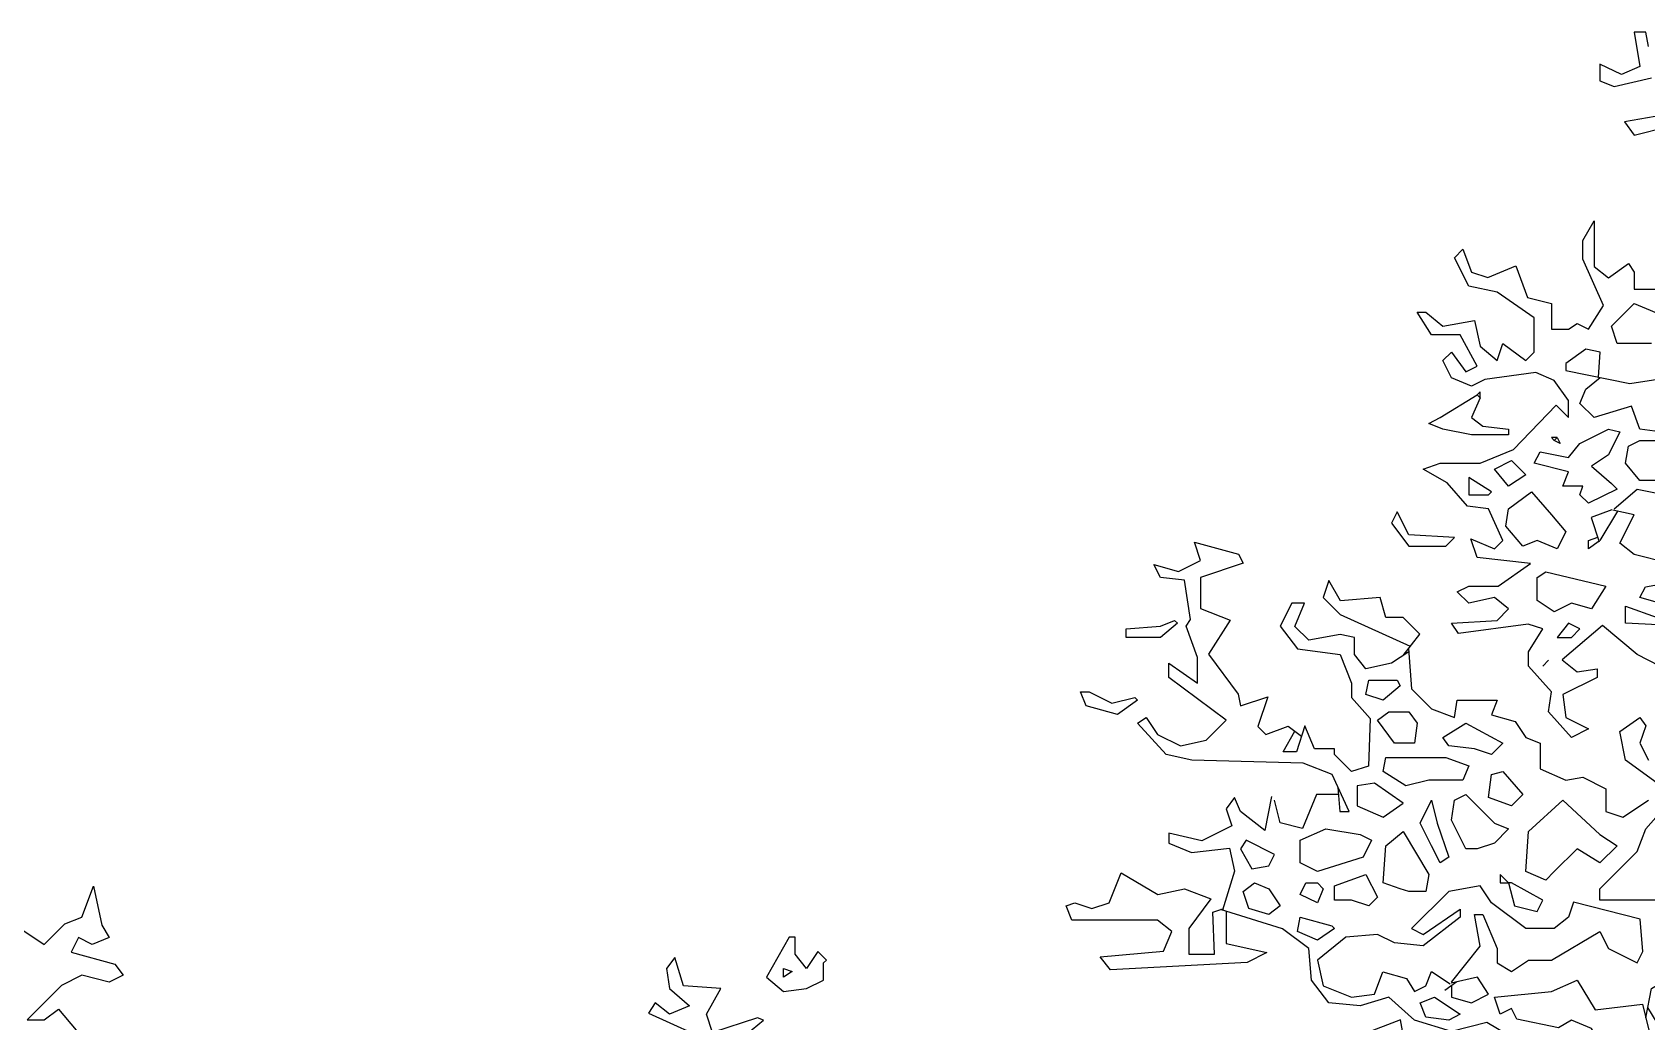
# Model space of a CAD drawing. Header units: metres. Extents: x -3.8 to 7.9, y -0.6 to 14.
# Drawn here: x 1.435 to 3.726, y 12.334 to 13.738 of the extents above; entities that cross this region are included whole.
import ezdxf

# ---------------------------------------------------------------- set-up
doc = ezdxf.new("R2010")
doc.units = ezdxf.units.M
doc.layers.add('ceco.net 88 green shadow', color=102, linetype='Continuous')
doc.layers.add('ceco.net 88 pair trees', color=7, linetype='Continuous')

msp = doc.modelspace()

# ---------------------------------------------------------------- linework, layer by layer
at = {"layer": 'ceco.net 88 green shadow', "linetype": 'Continuous'}
for p, q in [((3.676, 13.3207), (3.7084, 13.3531)), ((3.7084, 13.3531), (3.757, 13.3328)), ((3.6841, 13.2964), (3.676, 13.3207)), ((3.7327, 13.2964), (3.6841, 13.2964)), ((3.433, 13.1911), (3.4856, 13.2235)), ((3.4897, 13.2194), (3.4775, 13.1911)), ((3.4897, 13.2275), (3.4856, 13.2235)), ((3.4897, 13.2194), (3.4856, 13.2235)), ((3.4897, 13.2194), (3.4897, 13.2275)), ((3.4168, 13.183), (3.433, 13.1911)), ((3.437, 13.1749), (3.4168, 13.183)), ((3.4775, 13.1668), (3.437, 13.1749)), ((3.4775, 13.1911), (3.4937, 13.1789)), ((3.4937, 13.1789), (3.5302, 13.1749)), ((3.5302, 13.1749), (3.5302, 13.1668)), ((3.6314, 13.1546), (3.6719, 13.1749)), ((3.6719, 13.1749), (3.6881, 13.1708)), ((3.5302, 13.1668), (3.4775, 13.1668)), ((3.599, 13.1627), (3.5909, 13.1627)), ((3.5909, 13.1627), (3.595, 13.1587)), ((3.599, 13.1627), (3.595, 13.1587)), ((3.6031, 13.1546), (3.595, 13.1587)), ((3.599, 13.1627), (3.6031, 13.1546)), ((3.6152, 13.1344), (3.6314, 13.1546)), ((3.6881, 13.1708), (3.6719, 13.1384)), ((3.5099, 13.1182), (3.5342, 13.1303)), ((3.5342, 13.1303), (3.5545, 13.1101)), ((3.5666, 13.1263), (3.5747, 13.1425)), ((3.6152, 13.1141), (3.5666, 13.1263)), ((3.5747, 13.1425), (3.6152, 13.1344)), ((3.6719, 13.1384), (3.6476, 13.1222)), ((3.5059, 13.0858), (3.4735, 13.106)), ((3.4735, 13.106), (3.4735, 13.0817)), ((3.5302, 13.0939), (3.5099, 13.1182)), ((3.5545, 13.1101), (3.5302, 13.0939)), ((3.6071, 13.0939), (3.6152, 13.1141)), ((3.6476, 13.1222), (3.676, 13.0979)), ((3.4735, 13.0817), (3.5018, 13.0817)), ((3.5018, 13.0817), (3.5059, 13.0858)), ((3.5302, 13.0615), (3.5626, 13.0858)), ((3.5626, 13.0858), (3.5909, 13.0534)), ((3.6355, 13.0939), (3.6071, 13.0939)), ((3.6314, 13.0817), (3.6355, 13.0939)), ((3.6436, 13.0696), (3.6314, 13.0817)), ((3.6841, 13.0898), (3.6436, 13.0696)), ((3.676, 13.0979), (3.6841, 13.0898)), ((3.3722, 13.0574), (3.3641, 13.0412)), ((3.3884, 13.025), (3.3722, 13.0574)), ((3.5261, 13.0372), (3.5302, 13.0615)), ((3.3641, 13.0412), (3.3884, 13.0088)), ((3.5504, 13.0088), (3.5261, 13.0372)), ((3.5909, 13.0534), (3.6112, 13.0291)), ((3.4532, 13.021), (3.3884, 13.025)), ((3.4411, 13.0088), (3.4532, 13.021)), ((3.5707, 13.0169), (3.5504, 13.0088)), ((3.599, 13.0048), (3.5707, 13.0169)), ((3.6112, 13.0291), (3.599, 13.0048)), ((3.3884, 13.0088), (3.4411, 13.0088)), ((3.5707, 12.9643), (3.5828, 12.9724)), ((3.5828, 12.9724), (3.6679, 12.9521)), ((3.5707, 12.9319), (3.5707, 12.9643)), ((3.6679, 12.9521), (3.6476, 12.9197)), ((3.595, 12.9157), (3.5707, 12.9319)), ((3.6193, 12.9278), (3.595, 12.9157)), ((3.6476, 12.9197), (3.6193, 12.9278)), ((3.0361, 12.8954), (3.0563, 12.9035)), ((3.0604, 12.8995), (3.0361, 12.8792)), ((3.0563, 12.9035), (3.0604, 12.8995)), ((3.6152, 12.8995), (3.599, 12.8792)), ((3.6314, 12.8914), (3.6152, 12.8995)), ((2.9875, 12.8914), (3.0361, 12.8954)), ((2.9875, 12.8792), (2.9875, 12.8914)), ((3.0361, 12.8792), (2.9875, 12.8792)), ((3.599, 12.8792), (3.6193, 12.8792)), ((3.6193, 12.8792), (3.6314, 12.8914)), ((3.5869, 12.8468), (3.5788, 12.8387)), ((3.5788, 12.8387), (3.5869, 12.8468)), ((3.3277, 12.7982), (3.3317, 12.8185)), ((3.3317, 12.8185), (3.3722, 12.8185)), ((3.3763, 12.8104), (3.352, 12.7901)), ((3.3722, 12.8185), (3.3763, 12.8104)), ((2.9308, 12.782), (2.9227, 12.8023)), ((2.9227, 12.8023), (2.9348, 12.8023)), ((2.9753, 12.7699), (2.9308, 12.782)), ((2.9348, 12.8023), (2.9672, 12.7861)), ((2.9672, 12.7861), (2.9996, 12.7942)), ((3.0037, 12.7901), (2.9753, 12.7699)), ((2.9996, 12.7942), (3.0037, 12.7901)), ((3.352, 12.7901), (3.3277, 12.7982)), ((3.3439, 12.7618), (3.3601, 12.7739)), ((3.3682, 12.7294), (3.3439, 12.7618)), ((3.3601, 12.7739), (3.3884, 12.7739)), ((3.3884, 12.7739), (3.4006, 12.7577)), ((3.4006, 12.7577), (3.3965, 12.7294)), ((3.437, 12.7375), (3.4694, 12.7577)), ((3.4451, 12.7253), (3.437, 12.7375)), ((3.4694, 12.7577), (3.5221, 12.7294)), ((3.3965, 12.7294), (3.3682, 12.7294)), ((3.4816, 12.7213), (3.4451, 12.7253)), ((3.5059, 12.7132), (3.4816, 12.7213)), ((3.5221, 12.7294), (3.5059, 12.7132)), ((3.352, 12.6889), (3.356, 12.7091)), ((3.356, 12.7091), (3.4411, 12.7091)), ((3.4411, 12.7091), (3.4735, 12.697)), ((3.4735, 12.697), (3.4654, 12.6767)), ((3.3398, 12.6727), (3.3155, 12.6686)), ((3.3155, 12.6686), (3.3155, 12.6403)), ((3.3803, 12.6443), (3.3398, 12.6727)), ((3.3844, 12.6686), (3.352, 12.6889)), ((3.4168, 12.6767), (3.3844, 12.6686)), ((3.4654, 12.6767), (3.4168, 12.6767)), ((3.5018, 12.6524), (3.5059, 12.6848)), ((3.5059, 12.6848), (3.5221, 12.6889)), ((3.5221, 12.6889), (3.5504, 12.6565)), ((3.352, 12.6241), (3.3803, 12.6443)), ((3.4046, 12.616), (3.4208, 12.6484)), ((3.4208, 12.6484), (3.4289, 12.616)), ((3.4492, 12.62), (3.4532, 12.6484)), ((3.4532, 12.6484), (3.4694, 12.6565)), ((3.4694, 12.6565), (3.5099, 12.616)), ((3.5342, 12.6403), (3.5018, 12.6524)), ((3.5504, 12.6565), (3.5342, 12.6403)), ((3.5585, 12.6038), (3.6071, 12.6484)), ((3.6071, 12.6484), (3.6598, 12.5998)), ((3.3155, 12.6403), (3.352, 12.6241)), ((3.2345, 12.5917), (3.271, 12.6079)), ((3.271, 12.6079), (3.3196, 12.5998)), ((3.3196, 12.5998), (3.3358, 12.5917)), ((3.356, 12.5836), (3.3803, 12.6038)), ((3.3803, 12.6038), (3.4168, 12.5431)), ((3.4208, 12.5836), (3.4046, 12.616)), ((3.4289, 12.616), (3.4451, 12.5674)), ((3.4694, 12.5795), (3.4492, 12.62)), ((3.5099, 12.616), (3.5302, 12.6079)), ((3.5302, 12.6079), (3.5099, 12.5876)), ((3.5545, 12.5471), (3.5585, 12.6038)), ((3.6598, 12.5998), (3.6841, 12.5836)), ((3.1576, 12.5917), (3.1495, 12.5795)), ((3.1495, 12.5795), (3.1657, 12.5512)), ((3.1981, 12.5714), (3.1576, 12.5917)), ((3.2345, 12.5593), (3.2345, 12.5917)), ((3.3358, 12.5917), (3.3236, 12.5674)), ((3.352, 12.5309), (3.356, 12.5836)), ((3.433, 12.5593), (3.4208, 12.5836)), ((3.4856, 12.5795), (3.4694, 12.5795)), ((3.5099, 12.5876), (3.4856, 12.5795)), ((3.6274, 12.5795), (3.595, 12.5471)), ((3.6598, 12.5593), (3.6274, 12.5795)), ((3.6841, 12.5836), (3.6598, 12.5593)), ((3.1657, 12.5512), (3.19, 12.5552)), ((3.19, 12.5552), (3.1981, 12.5714)), ((3.2588, 12.5471), (3.2345, 12.5593)), ((3.3236, 12.5674), (3.2588, 12.5471)), ((3.4451, 12.5674), (3.433, 12.5593)), ((3.1535, 12.5188), (3.1697, 12.5309)), ((3.1697, 12.5309), (3.19, 12.5228)), ((3.2345, 12.5147), (3.2426, 12.5309)), ((3.2426, 12.5309), (3.2588, 12.5309)), ((3.2588, 12.5309), (3.2669, 12.5228)), ((3.2831, 12.5269), (3.3277, 12.5431)), ((3.3277, 12.5431), (3.3439, 12.5107)), ((3.3763, 12.5228), (3.352, 12.5309)), ((3.4168, 12.5431), (3.4127, 12.5188)), ((3.5302, 12.5309), (3.518, 12.5431)), ((3.518, 12.5431), (3.518, 12.5309)), ((3.518, 12.5309), (3.5302, 12.5309)), ((3.5302, 12.5309), (3.5383, 12.4985)), ((3.5342, 12.5309), (3.5302, 12.5309)), ((3.5788, 12.5066), (3.5342, 12.5309)), ((3.5828, 12.535), (3.5545, 12.5471)), ((3.595, 12.5471), (3.5828, 12.535)), ((3.1616, 12.4945), (3.1535, 12.5188)), ((3.19, 12.5228), (3.2062, 12.4985)), ((3.2588, 12.5026), (3.2345, 12.5147)), ((3.2669, 12.5228), (3.2588, 12.5026)), ((3.2831, 12.5066), (3.2831, 12.5269)), ((3.3439, 12.5107), (3.3317, 12.4985)), ((3.3884, 12.5188), (3.3763, 12.5228)), ((3.4127, 12.5188), (3.3884, 12.5188)), ((3.19, 12.4864), (3.1616, 12.4945)), ((3.2062, 12.4985), (3.19, 12.4864)), ((3.3074, 12.5066), (3.2831, 12.5066)), ((3.3317, 12.4985), (3.3074, 12.5066)), ((3.5383, 12.4985), (3.5707, 12.4904)), ((3.5707, 12.4904), (3.5788, 12.5066)), ((3.2305, 12.4621), (3.2345, 12.4823)), ((3.2588, 12.4499), (3.2305, 12.4621)), ((3.2345, 12.4823), (3.2791, 12.4702)), ((3.2831, 12.4661), (3.2588, 12.4499)), ((3.2791, 12.4702), (3.2831, 12.4661)), ((2.5096, 12.454), (2.4772, 12.3973)), ((2.5177, 12.454), (2.5096, 12.454)), ((2.5177, 12.4297), (2.5177, 12.454)), ((2.5339, 12.4094), (2.5177, 12.4297)), ((2.5501, 12.4337), (2.5339, 12.4094)), ((2.5622, 12.4216), (2.5501, 12.4337)), ((2.5582, 12.4175), (2.5622, 12.4216)), ((2.5582, 12.3932), (2.5582, 12.4175)), ((2.4772, 12.3973), (2.5015, 12.377)), ((2.5015, 12.3973), (2.5015, 12.4094)), ((2.5015, 12.4094), (2.5136, 12.4054)), ((2.5136, 12.4054), (2.5015, 12.3973)), ((2.5339, 12.3811), (2.5582, 12.3932)), ((2.5015, 12.377), (2.5339, 12.3811)), ((3.4046, 12.3608), (3.4249, 12.3689)), ((3.4127, 12.3406), (3.4046, 12.3608)), ((3.4249, 12.3689), (3.4613, 12.3446)), ((3.4451, 12.3365), (3.4127, 12.3406)), ((3.4613, 12.3446), (3.4451, 12.3365))]:
    msp.add_line(p, q, dxfattribs=at)
at = {"layer": 'ceco.net 88 pair trees', "linetype": 'Continuous'}
for p, q in [((3.6847, 13.0584), (3.6598, 13.0169)), ((3.4569, 12.3908), (3.4398, 12.3782))]:
    msp.add_line(p, q, dxfattribs=at)
for points in [[(3.7286, 13.7176), (3.7246, 13.7378), (3.7084, 13.7378), (3.7165, 13.6892), (3.6901, 13.6779), (3.6598, 13.6925), (3.6598, 13.669), (3.68, 13.6609), (3.7327, 13.673)], [(3.7381, 13.6185), (3.6944, 13.6106), (3.7084, 13.592), (3.757, 13.6042)], [(3.7448, 12.8387), (3.7124, 12.8549), (3.6632, 12.896), (3.6061, 12.8476), (3.6274, 12.8306), (3.6557, 12.8347), (3.6557, 12.8225), (3.6071, 12.7982), (3.6112, 12.7658), (3.6436, 12.7496), (3.6193, 12.7375), (3.5869, 12.7739), (3.5909, 12.8023), (3.5585, 12.8387), (3.5585, 12.859), (3.5788, 12.8914), (3.5579, 12.8983), (3.4591, 12.8847), (3.4492, 12.8995), (3.514, 12.9035), (3.5302, 12.9197), (3.5099, 12.9359), (3.4735, 12.9278), (3.4573, 12.944), (3.4735, 12.9521), (3.5152, 12.9521), (3.5611, 12.9843), (3.4856, 12.9926), (3.4767, 13.0193), (3.5103, 13.0052), (3.5221, 13.0169), (3.5018, 13.0615), (3.4718, 13.0653), (3.4431, 13.0985), (3.4087, 13.1182), (3.433, 13.1263), (3.4897, 13.1263), (3.5372, 13.1461), (3.5976, 13.2087), (3.6152, 13.1911), (3.6152, 13.2154), (3.595, 13.2437), (3.5686, 13.2551), (3.4965, 13.2451), (3.4775, 13.2356), (3.4492, 13.2478), (3.437, 13.2721), (3.4492, 13.2842), (3.4694, 13.2559), (3.4856, 13.264), (3.4613, 13.3085), (3.4208, 13.3085), (3.4006, 13.3409), (3.4127, 13.3409), (3.437, 13.3207), (3.4816, 13.3288), (3.4897, 13.2923), (3.514, 13.2721), (3.5221, 13.2964), (3.5545, 13.2721), (3.5666, 13.2842), (3.5666, 13.3328), (3.514, 13.3693), (3.4735, 13.3774), (3.4532, 13.4179), (3.4654, 13.43), (3.4775, 13.3976), (3.5006, 13.3899), (3.5403, 13.4063), (3.5569, 13.3616), (3.5909, 13.3531), (3.5909, 13.3166), (3.6152, 13.3166), (3.6274, 13.3247), (3.6436, 13.3166), (3.6648, 13.3504), (3.6355, 13.4158), (3.6355, 13.4422), (3.6517, 13.4705), (3.6517, 13.4057), (3.6719, 13.3895), (3.7003, 13.4098), (3.7084, 13.3976), (3.7084, 13.3733), (3.761, 13.3733)], [(3.6579, 13.2486), (3.6602, 13.2842), (3.6395, 13.2883), (3.6112, 13.268), (3.6112, 13.2581), (3.7019, 13.2397), (3.791, 13.2534), (3.8218, 13.2073), (3.8218, 13.1911), (3.8056, 13.1789), (3.7934, 13.1992), (3.7448, 13.1708), (3.7165, 13.1749), (3.7043, 13.2073), (3.6517, 13.1911), (3.6314, 13.2113), (3.6395, 13.2316), (3.6602, 13.2482)], [(3.7732, 13.102), (3.7165, 13.102), (3.6962, 13.1263), (3.7003, 13.1506), (3.7165, 13.1587), (3.761, 13.1587)], [(3.68, 13.0615), (3.7124, 13.0898), (3.7529, 13.0817)], [(3.6768, 13.0603), (3.6472, 13.0493), (3.6585, 13.0151)], [(3.757, 12.9845), (3.7084, 12.9967), (3.6881, 13.0129), (3.7082, 13.053), (3.6782, 13.0598)], [(3.288, 12.6666), (3.2908, 12.6322), (3.3038, 12.6322), (3.2797, 12.6846), (3.2386, 12.701), (3.0806, 12.7051), (3.0442, 12.7132), (3.0037, 12.7577), (3.0158, 12.7658), (3.032, 12.7415), (3.0644, 12.7253), (3.1009, 12.7334), (3.1292, 12.7618), (3.0482, 12.8225), (3.0482, 12.8428), (3.0887, 12.8144), (3.0887, 12.8509), (3.0725, 12.8954), (3.0786, 12.9047), (3.0705, 12.9604), (3.0361, 12.9643), (3.0267, 12.9827), (3.0616, 12.973), (3.0928, 12.9886), (3.0843, 13.0145), (3.147, 12.9975), (3.1535, 12.9845), (3.0928, 12.9643), (3.0928, 12.9203), (3.1351, 12.9037), (3.1045, 12.8555), (3.1462, 12.7986), (3.1495, 12.782), (3.1887, 12.795), (3.1744, 12.7531), (3.1859, 12.7415), (3.2175, 12.7535), (3.2361, 12.7391)], [(3.6585, 13.0159), (3.6436, 13.0048), (3.6436, 13.0169), (3.6567, 13.0214)], [(3.8108, 12.8486), (3.9111, 12.832), (3.9068, 12.7901), (3.8906, 12.778), (3.8744, 12.8063), (3.8623, 12.7982), (3.8461, 12.8063), (3.8137, 12.782), (3.7772, 12.7982), (3.7695, 12.8324), (3.779, 12.8954), (3.6962, 12.8995), (3.6962, 12.9238), (3.7408, 12.9076), (3.7813, 12.9278), (3.7813, 12.94), (3.7448, 12.9278), (3.7165, 12.9359), (3.7242, 12.9511), (3.8064, 12.9659), (3.8104, 12.9011), (3.7975, 12.8752), (3.8108, 12.8486)], [(3.3803, 12.8537), (3.404, 12.8839), (3.3803, 12.9076), (3.356, 12.9076), (3.3481, 12.9357), (3.2916, 12.9311), (3.275, 12.9602), (3.2669, 12.9359), (3.291, 12.9118), (3.3904, 12.8667)], [(3.3884, 12.859), (3.3641, 12.8428), (3.3277, 12.8347), (3.3115, 12.8549), (3.3115, 12.8792), (3.2912, 12.8833), (3.2467, 12.8752), (3.2268, 12.895), (3.2406, 12.9278), (3.2224, 12.9278), (3.2062, 12.8954), (3.2305, 12.863), (3.2912, 12.8549), (3.3074, 12.8144), (3.3074, 12.7942), (3.3337, 12.7642), (3.3313, 12.6968), (3.3074, 12.6889), (3.2831, 12.7132), (3.2831, 12.7213), (3.2548, 12.7213), (3.2408, 12.7539), (3.2292, 12.7172), (3.2102, 12.7172), (3.2268, 12.7462)], [(3.388, 12.8634), (3.3925, 12.8063), (3.4208, 12.778), (3.4532, 12.7658), (3.4573, 12.7901), (3.514, 12.7901), (3.5057, 12.7695), (3.5395, 12.7601), (3.5545, 12.7375), (3.5747, 12.7294), (3.5747, 12.6929), (3.6112, 12.6767), (3.6355, 12.6808), (3.6679, 12.6646), (3.6679, 12.6322), (3.6922, 12.6241), (3.7286, 12.6484)], [(3.7408, 12.6727), (3.6962, 12.7051), (3.6881, 12.7456), (3.7165, 12.7658), (3.7246, 12.7537), (3.7165, 12.7294), (3.7286, 12.7051)], [(3.84, 12.5279), (3.8258, 12.5066), (3.7934, 12.5066), (3.7732, 12.5269), (3.7651, 12.5066), (3.7934, 12.4823), (3.8408, 12.4781), (3.7924, 12.4396), (3.7529, 12.4297), (3.7408, 12.4459), (3.7408, 12.5066), (3.6598, 12.5066), (3.6598, 12.5228), (3.7124, 12.5755), (3.7246, 12.6079), (3.757, 12.6443), (3.761, 12.6686), (3.7861, 12.6769), (3.8404, 12.5285)], [(3.1938, 12.6534), (3.1841, 12.6052), (3.1495, 12.6322), (3.1414, 12.6524), (3.1292, 12.6362), (3.1373, 12.6119), (3.0948, 12.5907), (3.0482, 12.6014), (3.0482, 12.5876), (3.08, 12.574), (3.1339, 12.5805), (3.1412, 12.5477), (3.1241, 12.4924)], [(3.2888, 12.6565), (3.2578, 12.6565), (3.2375, 12.6081), (3.2058, 12.6162), (3.1981, 12.6484)], [(3.1292, 12.4908), (3.1292, 12.4451), (3.1871, 12.4323), (3.1592, 12.4183), (2.9654, 12.4076), (2.9506, 12.4262), (3.0403, 12.4341), (3.0523, 12.4621), (3.032, 12.4783), (2.9105, 12.4783), (2.9024, 12.4985), (2.9146, 12.5026), (2.9389, 12.4945), (2.9632, 12.5026), (2.9804, 12.5455), (3.0324, 12.5147), (3.0705, 12.5224), (3.1075, 12.5086), (3.0766, 12.4661), (3.0766, 12.4297), (3.1128, 12.4297), (3.1106, 12.4896), (3.1248, 12.4943)], [(1.4233, 12.4631), (1.4524, 12.4437), (1.4816, 12.4728), (1.5059, 12.4826), (1.5222, 12.5263), (1.5341, 12.4711), (1.5448, 12.4534), (1.5205, 12.4437), (1.501, 12.4534), (1.4908, 12.4328), (1.5526, 12.4155), (1.5642, 12.3999), (1.5448, 12.3902), (1.5059, 12.3999), (1.4767, 12.3854), (1.4281, 12.3368), (1.4524, 12.3368), (1.4726, 12.3518), (1.5326, 12.2804)], [(3.4492, 12.39), (3.4897, 12.4414), (3.4816, 12.4864), (3.4937, 12.4864), (3.514, 12.4378), (3.514, 12.4175), (3.5342, 12.4054), (3.5585, 12.4216), (3.5909, 12.4216), (3.6598, 12.4621), (3.6719, 12.4378), (3.7124, 12.4175), (3.7205, 12.4337), (3.7167, 12.4797), (3.6223, 12.5038), (3.6152, 12.4823), (3.595, 12.4661), (3.5545, 12.4661), (3.5059, 12.5026), (3.4897, 12.5269), (3.4451, 12.5188), (3.3925, 12.4661), (3.4089, 12.4578), (3.4613, 12.4939), (3.4613, 12.4823), (3.4087, 12.4418), (3.3682, 12.4459), (3.3439, 12.458), (3.2993, 12.454), (3.2588, 12.4216), (3.2669, 12.3851), (3.3074, 12.3689), (3.3398, 12.373), (3.3518, 12.405), (3.3854, 12.3956), (3.3965, 12.377), (3.4127, 12.3851), (3.4208, 12.4054), (3.4473, 12.3877)], [(3.3823, 12.3051), (3.4287, 12.2818), (3.5032, 12.3021), (3.5302, 12.2636), (3.5751, 12.2881), (3.4992, 12.3329), (3.4492, 12.3203), (3.3965, 12.3365), (3.3601, 12.3689), (3.3196, 12.3568), (3.275, 12.3608), (3.2507, 12.3932), (3.2467, 12.4378), (3.2092, 12.4657), (3.1215, 12.4933)], [(2.4488, 12.3163), (2.4731, 12.3365), (2.4646, 12.3394), (2.4006, 12.3189), (2.3921, 12.3446), (2.4124, 12.3811), (2.3593, 12.3851), (2.3472, 12.4252), (2.3354, 12.4094), (2.3395, 12.3811), (2.3678, 12.3568), (2.3395, 12.3446), (2.3192, 12.3608), (2.3097, 12.3464), (2.4057, 12.3027)], [(3.4492, 12.3851), (3.4492, 12.3689), (3.4775, 12.3608), (3.5018, 12.373), (3.4858, 12.3971), (3.4484, 12.389)], [(3.7201, 12.3588), (3.7335, 12.3047), (3.7084, 12.2879), (3.6679, 12.292), (3.6476, 12.3244), (3.6193, 12.3365), (3.601, 12.3256), (3.5417, 12.3379), (3.5342, 12.3527), (3.518, 12.3446), (3.5099, 12.3689), (3.5909, 12.377), (3.6274, 12.3932), (3.6529, 12.3509), (3.7201, 12.3588)], [(3.725, 12.3396), (3.7331, 12.3813), (3.7529, 12.3932), (3.8056, 12.3527), (3.842, 12.3406), (3.8785, 12.296), (3.8542, 12.2798), (3.8177, 12.2717), (3.7703, 12.2804), (3.7576, 12.329), (3.7408, 12.3325), (3.7276, 12.3541)], [(3.384, 12.298), (3.3767, 12.3367), (3.3236, 12.3163)]]:
    msp.add_lwpolyline(points, dxfattribs=at)

doc.saveas('drawing.dxf')
